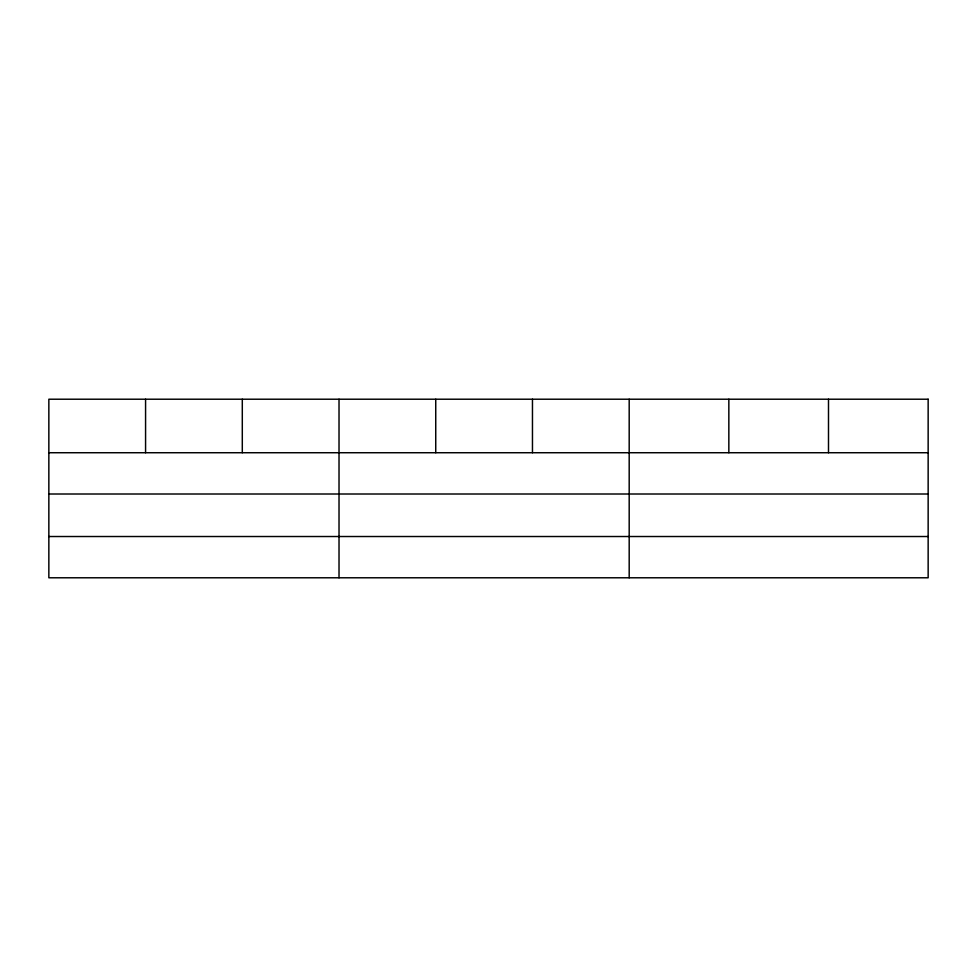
<?xml version="1.0" encoding="UTF-8"?>
<svg xmlns="http://www.w3.org/2000/svg" width="977" height="977" viewBox="0 0 977 977"><rect width="100%" height="100%" fill="white"/><g stroke="black" fill="none" stroke-linecap="round" stroke-linejoin="round"><path stroke-width="1.47" d="M48.85 452.73L928.15 452.73M48.85 494.008L928.15 494.008M48.85 536.52L928.15 536.52M828.496 399.214L828.496 452.73M728.842 399.214L728.842 452.73M629.188 399.214L629.188 577.786M532.465 399.214L532.465 452.73M435.742 399.214L435.742 452.73M339.019 399.214L339.019 577.786M242.296 399.214L242.296 452.73M145.573 399.214L145.573 452.73M928.15 399.214L48.85 399.214L48.85 577.786L928.15 577.786L928.15 399.214"/></g></svg>
